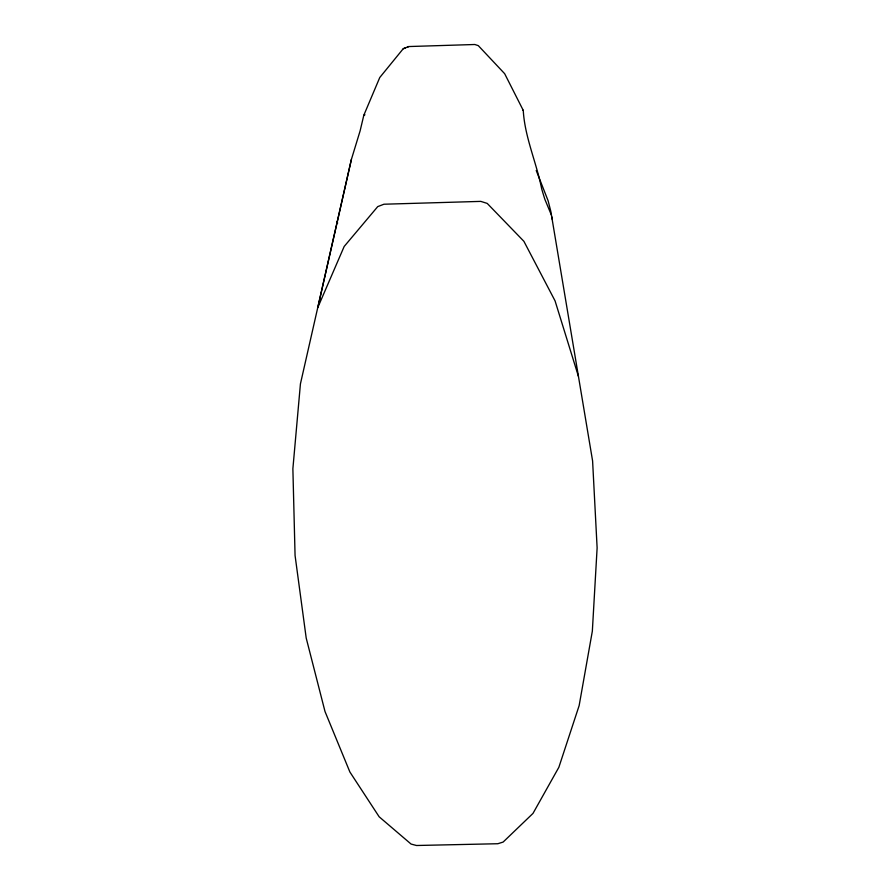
<?xml version="1.0" encoding="UTF-8"?>
<svg xmlns="http://www.w3.org/2000/svg" width="890" height="890" viewBox="0 0 890 890"><rect width="100%" height="100%" fill="white"/><g stroke="black" fill="none" stroke-linecap="round" stroke-linejoin="round"><path stroke-width="1.33" d="M551.455 215.191L544.88 199.36A20.926 0.834 73.8 0 1 541.687 188.858C536.514 162.648 524.7 136.815 523.264 110.404L504.652 73.681L478.297 45.635L474.826 44.5L408.788 46.547L403.226 48.739L379.763 77.519L363.821 115.233L360.116 130.863L351.405 159.377L317.808 307.528L344.174 246.474L377.727 206.614L383.957 204.222L480.8 201.385L487.219 203.41L523.887 241.301L555.06 300.865L578.422 376.314M351.405 159.377L300.431 383.868L292.877 468.752L295.068 555.494L306.204 638.063L325.006 711.51L349.892 772.008L379.162 816.798L411.08 844.065L416.498 845.5L497.822 843.731L503.128 842.062L532.988 813.404L558.864 767.28L579.145 705.592L592.34 631.144L597.123 547.895L592.595 460.909L550.81 211.308L548.095 200.717L536.225 170.48M403.226 48.739L405.406 47.893M363.821 115.233L364.945 114.788M407.364 47.092L408.788 46.547M522.653 110.015L523.264 110.404M551.689 216.559L552.111 219.129M337.288 221.41L337.544 223.368"/></g></svg>
